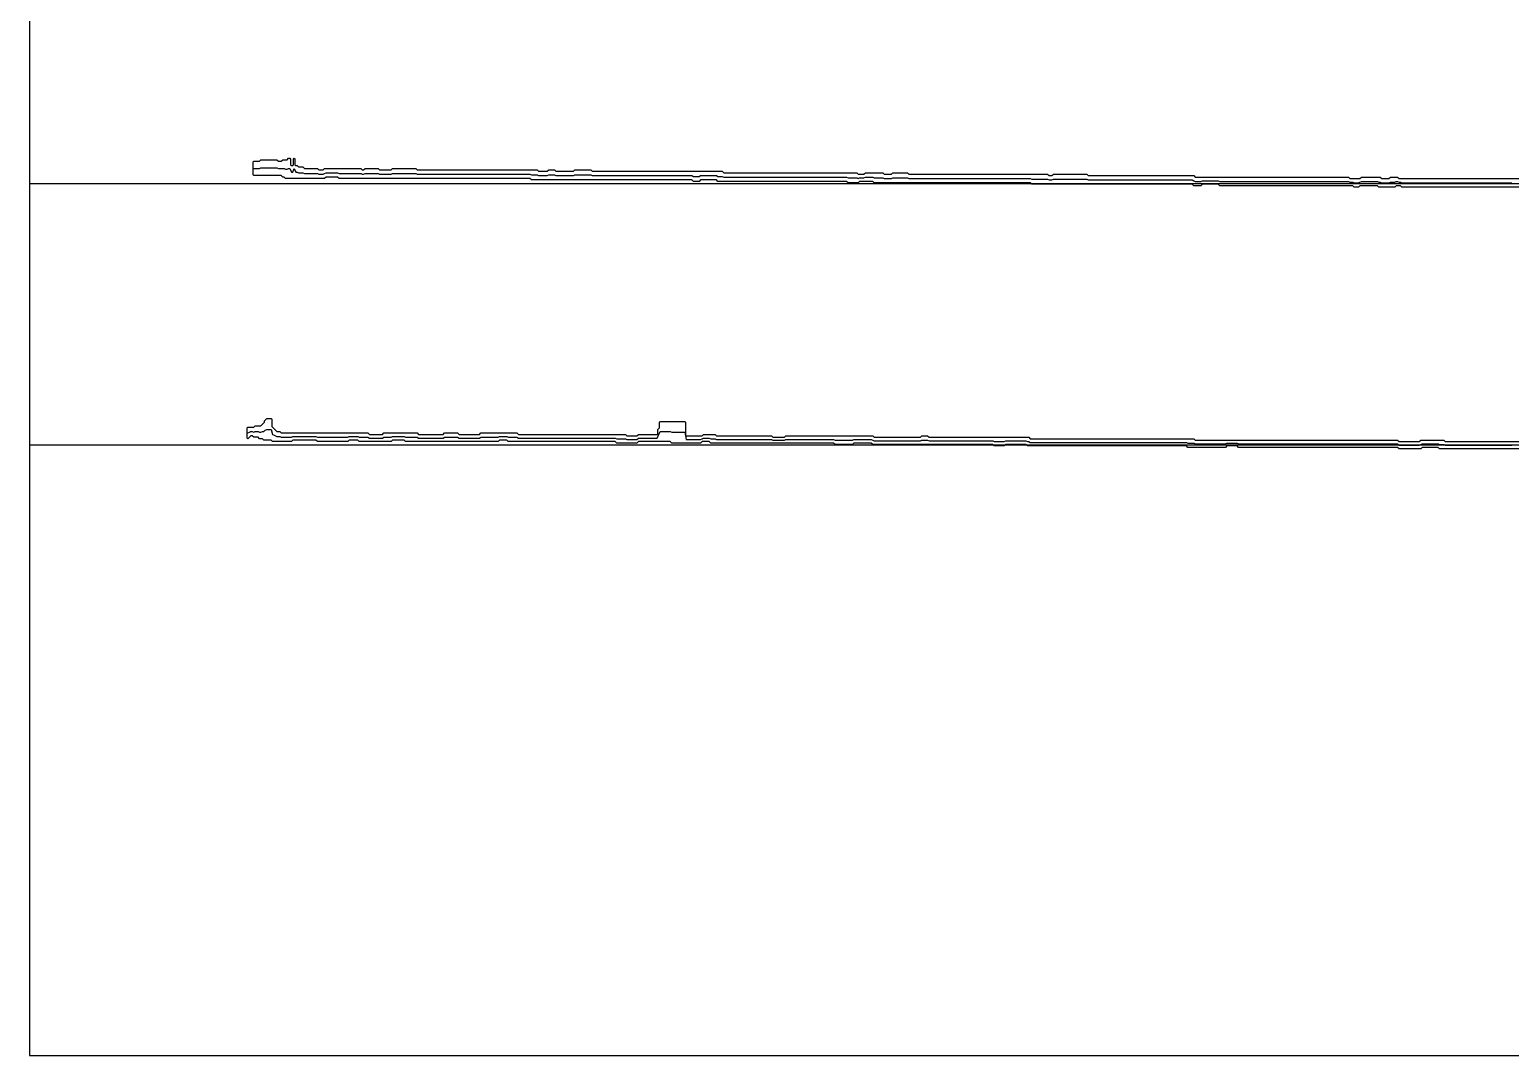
# Model space of a CAD drawing. Extents: x 0 to 57.2, y 0 to 39.6.
# Drawn here: x 0 to 28.58, y 0 to 19.8 of the extents above; entities that cross this region are included whole.
import ezdxf

# ---------------------------------------------------------------- set-up
doc = ezdxf.new("R2010")
doc.units = 13
for name, color, linetype in [('DESIGN_SCAN_PATH', 5, 'Continuous'), ('SEM_FRAME', 8, 'Continuous'), ('SEM_OBSERVED_CENTERLINES', 3, 'Continuous'), ('SEM_OBSERVED_CONTOURS', 2, 'Continuous')]:
    doc.layers.add(name, color=color, linetype=linetype)

msp = doc.modelspace()

# ---------------------------------------------------------------- linework, layer by layer
at = {"layer": 'DESIGN_SCAN_PATH'}
for points in [[(0, 16.82973), (50, 16.82973)], [(50, 11.77802), (0, 11.77802)]]:
    msp.add_lwpolyline(points, dxfattribs=at)
at = {"layer": 'SEM_FRAME'}
msp.add_lwpolyline([(0, 0), (57.15968, 0), (57.15968, 39.60429), (0, 39.60429)], close=True, dxfattribs=at)
at = {"layer": 'SEM_OBSERVED_CENTERLINES'}
for points in [[(4.32605, 17.122785), (4.35396, 17.122785), (4.38187, 17.122785), (4.40978, 17.122785), (4.43769, 17.122785), (4.4656, 17.13674), (4.49351, 17.13674), (4.52142, 17.13674), (4.54933, 17.13674), (4.57724, 17.13674), (4.60515, 17.13674), (4.63306, 17.13674), (4.66097, 17.13674), (4.68888, 17.13674), (4.71679, 17.13674), (4.7447, 17.13674), (4.77261, 17.13674), (4.80052, 17.122785), (4.82843, 17.122785), (4.85634, 17.122785), (4.88425, 17.122785), (4.91216, 17.122785), (4.94007, 17.10883), (4.96798, 17.10883), (4.99589, 17.122785), (5.0238, 17.122785), (5.05171, 17.05301), (5.07962, 17.05301), (5.10753, 17.122785), (5.13544, 17.05301), (5.16335, 17.05301), (5.19126, 17.039055), (5.21917, 17.039055), (5.24708, 17.039055), (5.27499, 17.039055), (5.3029, 17.0251), (5.33081, 17.0251), (5.35872, 17.0251), (5.38663, 17.0251), (5.41454, 17.0251), (5.44245, 17.0251), (5.47036, 17.0251), (5.49827, 17.0251), (5.52618, 17.0251), (5.55409, 17.0251), (5.582, 17.011145), (5.60991, 17.011145), (5.63782, 17.011145), (5.66573, 17.011145), (5.69364, 17.0251), (5.72155, 17.039055), (5.74946, 17.039055), (5.77737, 17.039055), (5.80528, 17.039055), (5.83319, 17.039055), (5.8611, 17.039055), (5.88901, 17.039055), (5.91692, 17.039055), (5.94483, 17.039055), (5.97274, 17.0251), (6.00065, 17.0251), (6.02856, 17.0251), (6.05647, 17.0251), (6.08438, 17.0251), (6.11229, 17.0251), (6.1402, 17.0251), (6.16811, 17.0251), (6.19602, 17.0251), (6.22393, 17.0251), (6.25184, 17.0251), (6.27975, 17.0251), (6.30766, 17.0251), (6.33557, 17.0251), (6.36348, 17.0251), (6.39139, 17.0251), (6.4193, 17.011145), (6.44721, 17.011145), (6.47512, 17.0251), (6.50303, 17.0251), (6.53094, 17.0251), (6.55885, 17.0251), (6.58676, 17.0251), (6.61467, 17.0251), (6.64258, 17.0251), (6.67049, 17.0251), (6.6984, 17.0251), (6.72631, 17.0251), (6.75422, 17.011145), (6.78213, 17.011145), (6.81004, 17.011145), (6.83795, 17.011145), (6.86586, 17.011145), (6.89377, 17.011145), (6.92168, 17.011145), (6.94959, 17.011145), (6.9775, 17.011145), (7.00541, 17.0251), (7.03332, 17.0251), (7.06123, 17.0251), (7.08914, 17.0251), (7.11705, 17.0251), (7.14496, 17.0251), (7.17287, 17.0251), (7.20078, 17.0251), (7.22869, 17.0251), (7.2566, 17.0251), (7.28451, 17.0251), (7.31242, 17.0251), (7.34033, 17.0251), (7.36824, 17.0251), (7.39615, 17.0251), (7.42406, 17.0251), (7.45197, 17.0251), (7.47988, 17.011145), (7.50779, 17.011145), (7.5357, 17.011145), (7.56361, 17.011145), (7.59152, 17.011145), (7.61943, 17.011145), (7.64734, 17.011145), (7.67525, 17.011145), (7.70316, 17.011145), (7.73107, 17.011145), (7.75898, 17.011145), (7.78689, 17.011145), (7.8148, 17.011145), (7.84271, 17.011145), (7.87062, 17.011145), (7.89853, 17.011145), (7.92644, 17.011145), (7.95435, 17.011145), (7.98226, 17.011145), (8.01017, 17.011145), (8.03808, 17.011145), (8.06599, 17.011145), (8.0939, 17.011145), (8.12181, 17.011145), (8.14972, 17.011145), (8.17763, 17.011145), (8.20554, 17.011145), (8.23345, 17.011145), (8.26136, 17.011145), (8.28927, 17.011145), (8.31718, 17.011145), (8.34509, 17.011145), (8.373, 17.011145), (8.40091, 17.011145), (8.42882, 17.011145), (8.45673, 17.011145), (8.48464, 17.011145), (8.51255, 17.011145), (8.54046, 17.011145), (8.56837, 17.011145), (8.59628, 17.011145), (8.62419, 17.011145), (8.6521, 17.011145), (8.68001, 17.011145), (8.70792, 17.011145), (8.73583, 17.011145), (8.76374, 17.011145), (8.79165, 17.011145), (8.81956, 17.011145), (8.84747, 17.011145), (8.87538, 17.011145), (8.90329, 17.011145), (8.9312, 17.011145), (8.95911, 17.011145), (8.98702, 17.011145), (9.01493, 17.011145), (9.04284, 17.011145), (9.07075, 17.011145), (9.09866, 17.011145), (9.12657, 17.011145), (9.15448, 17.011145), (9.18239, 17.011145), (9.2103, 17.011145), (9.23821, 17.011145), (9.26612, 17.011145), (9.29403, 17.011145), (9.32194, 17.011145), (9.34985, 17.011145), (9.37776, 17.011145), (9.40567, 17.011145), (9.43358, 17.011145), (9.46149, 17.011145), (9.4894, 17.011145), (9.51731, 17.011145), (9.54522, 17.011145), (9.57313, 17.011145), (9.60104, 17.011145), (9.62895, 17.011145), (9.65686, 17.011145), (9.68477, 16.99719), (9.71268, 16.99719), (9.74059, 16.99719), (9.7685, 16.99719), (9.79641, 16.99719), (9.82432, 16.983235), (9.85223, 16.983235), (9.88014, 16.983235), (9.90805, 16.983235), (9.93596, 16.983235), (9.96387, 16.983235), (9.99178, 16.983235), (10.01969, 16.99719), (10.0476, 16.99719), (10.07551, 16.99719), (10.10342, 16.99719), (10.13133, 16.99719), (10.15924, 16.983235), (10.18715, 16.983235), (10.21506, 16.983235), (10.24297, 16.983235), (10.27088, 16.983235), (10.29879, 16.983235), (10.3267, 16.983235), (10.35461, 16.983235), (10.38252, 16.983235), (10.41043, 16.983235), (10.43834, 16.983235), (10.46625, 16.983235), (10.49416, 16.983235), (10.52207, 16.99719), (10.54998, 16.99719), (10.57789, 16.99719), (10.6058, 16.99719), (10.63371, 16.99719), (10.66162, 16.99719), (10.68953, 16.99719), (10.71744, 16.99719), (10.74535, 16.99719), (10.77326, 16.99719), (10.80117, 16.99719), (10.82908, 16.99719), (10.85699, 16.983235), (10.8849, 16.983235), (10.91281, 16.983235), (10.94072, 16.983235), (10.96863, 16.983235), (10.99654, 16.983235), (11.02445, 16.983235), (11.05236, 16.983235), (11.08027, 16.983235), (11.10818, 16.983235), (11.13609, 16.983235), (11.164, 16.983235), (11.19191, 16.983235), (11.21982, 16.983235), (11.24773, 16.983235), (11.27564, 16.983235), (11.30355, 16.983235), (11.33146, 16.983235), (11.35937, 16.983235), (11.38728, 16.983235), (11.41519, 16.983235), (11.4431, 16.983235), (11.47101, 16.983235), (11.49892, 16.983235), (11.52683, 16.983235), (11.55474, 16.983235), (11.58265, 16.983235), (11.61056, 16.983235), (11.63847, 16.983235), (11.66638, 16.983235), (11.69429, 16.983235), (11.7222, 16.983235), (11.75011, 16.983235), (11.77802, 16.983235), (11.80593, 16.983235), (11.83384, 16.983235), (11.86175, 16.983235), (11.88966, 16.983235), (11.91757, 16.983235), (11.94548, 16.983235), (11.97339, 16.983235), (12.0013, 16.983235), (12.02921, 16.983235), (12.05712, 16.983235), (12.08503, 16.983235), (12.11294, 16.983235), (12.14085, 16.983235), (12.16876, 16.983235), (12.19667, 16.983235), (12.22458, 16.983235), (12.25249, 16.983235), (12.2804, 16.983235), (12.30831, 16.983235), (12.33622, 16.983235), (12.36413, 16.983235), (12.39204, 16.983235), (12.41995, 16.983235), (12.44786, 16.983235), (12.47577, 16.983235), (12.50368, 16.983235), (12.53159, 16.983235), (12.5595, 16.983235), (12.58741, 16.983235), (12.61532, 16.983235), (12.64323, 16.983235), (12.67114, 16.983235), (12.69905, 16.983235), (12.72696, 16.983235), (12.75487, 16.983235), (12.78278, 16.983235), (12.81069, 16.96928), (12.8386, 16.96928), (12.86651, 16.96928), (12.89442, 16.96928), (12.92233, 16.96928), (12.95024, 16.983235), (12.97815, 16.983235), (13.00606, 16.983235), (13.03397, 16.983235), (13.06188, 16.983235), (13.08979, 16.983235), (13.1177, 16.983235), (13.14561, 16.983235), (13.17352, 16.983235), (13.20143, 16.983235), (13.22934, 16.983235), (13.25725, 16.983235), (13.28516, 16.96928), (13.31307, 16.96928), (13.34098, 16.96928), (13.36889, 16.96928), (13.3968, 16.955325), (13.42471, 16.955325), (13.45262, 16.955325), (13.48053, 16.955325), (13.50844, 16.955325), (13.53635, 16.955325), (13.56426, 16.955325), (13.59217, 16.955325), (13.62008, 16.955325), (13.64799, 16.955325), (13.6759, 16.955325), (13.70381, 16.955325), (13.73172, 16.955325), (13.75963, 16.955325), (13.78754, 16.955325), (13.81545, 16.955325), (13.84336, 16.955325), (13.87127, 16.955325), (13.89918, 16.955325), (13.92709, 16.955325), (13.955, 16.955325), (13.98291, 16.955325), (14.01082, 16.955325), (14.03873, 16.955325), (14.06664, 16.955325), (14.09455, 16.955325), (14.12246, 16.955325), (14.15037, 16.955325), (14.17828, 16.955325), (14.20619, 16.955325), (14.2341, 16.955325), (14.26201, 16.955325), (14.28992, 16.955325), (14.31783, 16.955325), (14.34574, 16.955325), (14.37365, 16.955325), (14.40156, 16.955325), (14.42947, 16.955325), (14.45738, 16.955325), (14.48529, 16.955325), (14.5132, 16.955325), (14.54111, 16.955325), (14.56902, 16.955325), (14.59693, 16.955325), (14.62484, 16.955325), (14.65275, 16.955325), (14.68066, 16.955325), (14.70857, 16.955325), (14.73648, 16.955325), (14.76439, 16.955325), (14.7923, 16.955325), (14.82021, 16.955325), (14.84812, 16.955325), (14.87603, 16.955325), (14.90394, 16.955325), (14.93185, 16.955325), (14.95976, 16.955325), (14.98767, 16.955325), (15.01558, 16.955325), (15.04349, 16.955325), (15.0714, 16.955325), (15.09931, 16.955325), (15.12722, 16.955325), (15.15513, 16.955325), (15.18304, 16.955325), (15.21095, 16.955325), (15.23886, 16.955325), (15.26677, 16.955325), (15.29468, 16.955325), (15.32259, 16.955325), (15.3505, 16.955325), (15.37841, 16.955325), (15.40632, 16.955325), (15.43423, 16.955325), (15.46214, 16.955325), (15.49005, 16.955325), (15.51796, 16.955325), (15.54587, 16.955325), (15.57378, 16.955325), (15.60169, 16.955325), (15.6296, 16.955325), (15.65751, 16.955325), (15.68542, 16.955325), (15.71333, 16.955325), (15.74124, 16.955325), (15.76915, 16.955325), (15.79706, 16.94137), (15.82497, 16.94137), (15.85288, 16.94137), (15.88079, 16.94137), (15.9087, 16.94137), (15.93661, 16.94137), (15.96452, 16.94137), (15.99243, 16.927415), (16.02034, 16.94137), (16.04825, 16.94137), (16.07616, 16.94137), (16.10407, 16.94137), (16.13198, 16.955325), (16.15989, 16.955325), (16.1878, 16.955325), (16.21571, 16.955325), (16.24362, 16.955325), (16.27153, 16.955325), (16.29944, 16.94137), (16.32735, 16.94137), (16.35526, 16.94137), (16.38317, 16.94137), (16.41108, 16.94137), (16.43899, 16.94137), (16.4669, 16.94137), (16.49481, 16.927415), (16.52272, 16.927415), (16.55063, 16.927415), (16.57854, 16.927415), (16.60645, 16.927415), (16.63436, 16.927415), (16.66227, 16.94137), (16.69018, 16.94137), (16.71809, 16.94137), (16.746, 16.94137), (16.77391, 16.94137), (16.80182, 16.94137), (16.82973, 16.94137), (16.85764, 16.94137), (16.88555, 16.94137), (16.91346, 16.94137), (16.94137, 16.94137), (16.96928, 16.927415), (16.99719, 16.927415), (17.0251, 16.927415), (17.05301, 16.927415), (17.08092, 16.927415), (17.10883, 16.927415), (17.13674, 16.927415), (17.16465, 16.927415), (17.19256, 16.927415), (17.22047, 16.927415), (17.24838, 16.927415), (17.27629, 16.927415), (17.3042, 16.927415), (17.33211, 16.927415), (17.36002, 16.927415), (17.38793, 16.927415), (17.41584, 16.927415), (17.44375, 16.927415), (17.47166, 16.927415), (17.49957, 16.927415), (17.52748, 16.927415), (17.55539, 16.927415), (17.5833, 16.927415), (17.61121, 16.927415), (17.63912, 16.927415), (17.66703, 16.927415), (17.69494, 16.927415), (17.72285, 16.927415), (17.75076, 16.927415), (17.77867, 16.927415), (17.80658, 16.927415), (17.83449, 16.927415), (17.8624, 16.927415), (17.89031, 16.927415), (17.91822, 16.927415), (17.94613, 16.927415), (17.97404, 16.927415), (18.00195, 16.927415), (18.02986, 16.927415), (18.05777, 16.927415), (18.08568, 16.927415), (18.11359, 16.927415), (18.1415, 16.927415), (18.16941, 16.927415), (18.19732, 16.927415), (18.22523, 16.927415), (18.25314, 16.927415), (18.28105, 16.927415), (18.30896, 16.927415), (18.33687, 16.927415), (18.36478, 16.927415), (18.39269, 16.927415), (18.4206, 16.927415), (18.44851, 16.927415), (18.47642, 16.927415), (18.50433, 16.927415), (18.53224, 16.927415), (18.56015, 16.927415), (18.58806, 16.927415), (18.61597, 16.927415), (18.64388, 16.927415), (18.67179, 16.927415), (18.6997, 16.927415), (18.72761, 16.927415), (18.75552, 16.927415), (18.78343, 16.927415), (18.81134, 16.927415), (18.83925, 16.927415), (18.86716, 16.927415), (18.89507, 16.927415), (18.92298, 16.927415), (18.95089, 16.927415), (18.9788, 16.927415), (19.00671, 16.927415), (19.03462, 16.927415), (19.06253, 16.927415), (19.09044, 16.927415), (19.11835, 16.927415), (19.14626, 16.927415), (19.17417, 16.927415), (19.20208, 16.927415), (19.22999, 16.927415), (19.2579, 16.927415), (19.28581, 16.927415), (19.31372, 16.927415), (19.34163, 16.91346), (19.36954, 16.91346), (19.39745, 16.91346), (19.42536, 16.91346), (19.45327, 16.91346), (19.48118, 16.91346), (19.50909, 16.91346), (19.537, 16.91346), (19.56491, 16.91346), (19.59282, 16.91346), (19.62073, 16.91346), (19.64864, 16.91346), (19.67655, 16.899505), (19.70446, 16.899505), (19.73237, 16.899505), (19.76028, 16.91346), (19.78819, 16.91346), (19.8161, 16.91346), (19.84401, 16.91346), (19.87192, 16.91346), (19.89983, 16.91346), (19.92774, 16.91346), (19.95565, 16.91346), (19.98356, 16.91346), (20.01147, 16.91346), (20.03938, 16.91346), (20.06729, 16.91346), (20.0952, 16.91346), (20.12311, 16.91346), (20.15102, 16.91346), (20.17893, 16.91346), (20.20684, 16.91346), (20.23475, 16.91346), (20.26266, 16.91346), (20.29057, 16.91346), (20.31848, 16.91346), (20.34639, 16.91346), (20.3743, 16.91346), (20.40221, 16.91346), (20.43012, 16.899505), (20.45803, 16.899505), (20.48594, 16.899505), (20.51385, 16.899505), (20.54176, 16.899505), (20.56967, 16.899505), (20.59758, 16.899505), (20.62549, 16.899505), (20.6534, 16.899505), (20.68131, 16.899505), (20.70922, 16.899505), (20.73713, 16.899505), (20.76504, 16.899505), (20.79295, 16.899505), (20.82086, 16.899505), (20.84877, 16.899505), (20.87668, 16.899505), (20.90459, 16.899505), (20.9325, 16.899505), (20.96041, 16.899505), (20.98832, 16.899505), (21.01623, 16.899505), (21.04414, 16.899505), (21.07205, 16.899505), (21.09996, 16.899505), (21.12787, 16.899505), (21.15578, 16.899505), (21.18369, 16.899505), (21.2116, 16.899505), (21.23951, 16.899505), (21.26742, 16.899505), (21.29533, 16.899505), (21.32324, 16.899505), (21.35115, 16.899505), (21.37906, 16.899505), (21.40697, 16.899505), (21.43488, 16.899505), (21.46279, 16.899505), (21.4907, 16.899505), (21.51861, 16.899505), (21.54652, 16.899505), (21.57443, 16.899505), (21.60234, 16.899505), (21.63025, 16.899505), (21.65816, 16.899505), (21.68607, 16.899505), (21.71398, 16.899505), (21.74189, 16.899505), (21.7698, 16.899505), (21.79771, 16.899505), (21.82562, 16.899505), (21.85353, 16.899505), (21.88144, 16.899505), (21.90935, 16.899505), (21.93726, 16.899505), (21.96517, 16.899505), (21.99308, 16.899505), (22.02099, 16.899505), (22.0489, 16.899505), (22.07681, 16.899505), (22.10472, 16.899505), (22.13263, 16.899505), (22.16054, 16.899505), (22.18845, 16.899505), (22.21636, 16.899505), (22.24427, 16.899505), (22.27218, 16.899505), (22.30009, 16.899505), (22.328, 16.899505), (22.35591, 16.899505), (22.38382, 16.899505), (22.41173, 16.899505), (22.43964, 16.899505), (22.46755, 16.88555), (22.49546, 16.871595), (22.52337, 16.871595), (22.55128, 16.871595), (22.57919, 16.871595), (22.6071, 16.871595), (22.63501, 16.88555), (22.66292, 16.88555), (22.69083, 16.88555), (22.71874, 16.88555), (22.74665, 16.88555), (22.77456, 16.88555), (22.80247, 16.88555), (22.83038, 16.88555), (22.85829, 16.88555), (22.8862, 16.88555), (22.91411, 16.88555), (22.94202, 16.88555), (22.96993, 16.871595), (22.99784, 16.871595), (23.02575, 16.871595), (23.05366, 16.871595), (23.08157, 16.871595), (23.10948, 16.871595), (23.13739, 16.871595), (23.1653, 16.871595), (23.19321, 16.871595), (23.22112, 16.871595), (23.24903, 16.871595), (23.27694, 16.871595), (23.30485, 16.871595), (23.33276, 16.871595), (23.36067, 16.871595), (23.38858, 16.871595), (23.41649, 16.871595), (23.4444, 16.871595), (23.47231, 16.871595), (23.50022, 16.871595), (23.52813, 16.871595), (23.55604, 16.871595), (23.58395, 16.871595), (23.61186, 16.871595), (23.63977, 16.871595), (23.66768, 16.871595), (23.69559, 16.871595), (23.7235, 16.871595), (23.75141, 16.871595), (23.77932, 16.871595), (23.80723, 16.871595), (23.83514, 16.871595), (23.86305, 16.871595), (23.89096, 16.871595), (23.91887, 16.871595), (23.94678, 16.871595), (23.97469, 16.871595), (24.0026, 16.871595), (24.03051, 16.871595), (24.05842, 16.871595), (24.08633, 16.871595), (24.11424, 16.871595), (24.14215, 16.871595), (24.17006, 16.871595), (24.19797, 16.871595), (24.22588, 16.871595), (24.25379, 16.871595), (24.2817, 16.871595), (24.30961, 16.871595), (24.33752, 16.871595), (24.36543, 16.871595), (24.39334, 16.871595), (24.42125, 16.871595), (24.44916, 16.871595), (24.47707, 16.871595), (24.50498, 16.871595), (24.53289, 16.871595), (24.5608, 16.871595), (24.58871, 16.871595), (24.61662, 16.871595), (24.64453, 16.871595), (24.67244, 16.871595), (24.70035, 16.871595), (24.72826, 16.871595), (24.75617, 16.871595), (24.78408, 16.871595), (24.81199, 16.871595), (24.8399, 16.871595), (24.86781, 16.871595), (24.89572, 16.871595), (24.92363, 16.871595), (24.95154, 16.871595), (24.97945, 16.871595), (25.00736, 16.871595), (25.03527, 16.871595), (25.06318, 16.871595), (25.09109, 16.871595), (25.119, 16.871595), (25.14691, 16.871595), (25.17482, 16.871595), (25.20273, 16.871595), (25.23064, 16.871595), (25.25855, 16.871595), (25.28646, 16.871595), (25.31437, 16.871595), (25.34228, 16.871595), (25.37019, 16.871595), (25.3981, 16.871595), (25.42601, 16.871595), (25.45392, 16.871595), (25.48183, 16.85764), (25.50974, 16.85764), (25.53765, 16.85764), (25.56556, 16.843685), (25.59347, 16.843685), (25.62138, 16.843685), (25.64929, 16.843685), (25.6772, 16.85764), (25.70511, 16.871595), (25.73302, 16.871595), (25.76093, 16.871595), (25.78884, 16.871595), (25.81675, 16.871595), (25.84466, 16.871595), (25.87257, 16.871595), (25.90048, 16.871595), (25.92839, 16.871595), (25.9563, 16.871595), (25.98421, 16.871595), (26.01212, 16.871595), (26.04003, 16.85764), (26.06794, 16.85764), (26.09585, 16.843685), (26.12376, 16.843685), (26.15167, 16.843685), (26.17958, 16.843685), (26.20749, 16.843685), (26.2354, 16.843685), (26.26331, 16.85764), (26.29122, 16.85764), (26.31913, 16.85764), (26.34704, 16.85764), (26.37495, 16.871595), (26.40286, 16.871595), (26.43077, 16.85764), (26.45868, 16.85764), (26.48659, 16.843685), (26.5145, 16.843685), (26.54241, 16.843685), (26.57032, 16.843685), (26.59823, 16.843685), (26.62614, 16.843685), (26.65405, 16.843685), (26.68196, 16.843685), (26.70987, 16.843685), (26.73778, 16.843685), (26.76569, 16.843685), (26.7936, 16.843685), (26.82151, 16.843685), (26.84942, 16.843685), (26.87733, 16.843685), (26.90524, 16.843685), (26.93315, 16.843685), (26.96106, 16.843685), (26.98897, 16.843685), (27.01688, 16.843685), (27.04479, 16.843685), (27.0727, 16.843685), (27.10061, 16.843685), (27.12852, 16.843685), (27.15643, 16.843685), (27.18434, 16.843685), (27.21225, 16.843685), (27.24016, 16.843685), (27.26807, 16.843685), (27.29598, 16.843685), (27.32389, 16.843685), (27.3518, 16.843685), (27.37971, 16.843685), (27.40762, 16.843685), (27.43553, 16.843685), (27.46344, 16.843685), (27.49135, 16.843685), (27.51926, 16.843685), (27.54717, 16.843685), (27.57508, 16.843685), (27.60299, 16.843685), (27.6309, 16.843685), (27.65881, 16.843685), (27.68672, 16.843685), (27.71463, 16.843685), (27.74254, 16.843685), (27.77045, 16.843685), (27.79836, 16.843685), (27.82627, 16.843685), (27.85418, 16.843685), (27.88209, 16.843685), (27.91, 16.843685), (27.93791, 16.843685), (27.96582, 16.843685), (27.99373, 16.843685), (28.02164, 16.843685), (28.04955, 16.843685), (28.07746, 16.843685), (28.10537, 16.843685), (28.13328, 16.843685), (28.16119, 16.843685), (28.1891, 16.843685), (28.21701, 16.843685), (28.24492, 16.843685), (28.27283, 16.843685), (28.30074, 16.843685), (28.32865, 16.843685), (28.35656, 16.843685), (28.38447, 16.843685), (28.41238, 16.843685), (28.44029, 16.843685), (28.4682, 16.843685), (28.49611, 16.843685), (28.52402, 16.843685), (28.55193, 16.843685), (28.57984, 16.843685), (28.60775, 16.843685)], [(4.21441, 12.015255), (4.24232, 12.02921), (4.27023, 12.043165), (4.29814, 12.043165), (4.32605, 12.02921), (4.35396, 12.043165), (4.38187, 12.043165), (4.40978, 12.043165), (4.43769, 12.02921), (4.4656, 12.02921), (4.49351, 12.043165), (4.52142, 12.043165), (4.54933, 12.071075), (4.57724, 12.08503), (4.60515, 12.08503), (4.63306, 12.08503), (4.66097, 12.08503), (4.68888, 11.987345), (4.71679, 11.97339), (4.7447, 11.959435), (4.77261, 11.94548), (4.80052, 11.94548), (4.82843, 11.94548), (4.85634, 11.931525), (4.88425, 11.931525), (4.91216, 11.931525), (4.94007, 11.931525), (4.96798, 11.931525), (4.99589, 11.931525), (5.0238, 11.931525), (5.05171, 11.931525), (5.07962, 11.94548), (5.10753, 11.94548), (5.13544, 11.94548), (5.16335, 11.94548), (5.19126, 11.94548), (5.21917, 11.94548), (5.24708, 11.94548), (5.27499, 11.94548), (5.3029, 11.94548), (5.33081, 11.94548), (5.35872, 11.94548), (5.38663, 11.94548), (5.41454, 11.94548), (5.44245, 11.94548), (5.47036, 11.94548), (5.49827, 11.94548), (5.52618, 11.94548), (5.55409, 11.931525), (5.582, 11.931525), (5.60991, 11.931525), (5.63782, 11.931525), (5.66573, 11.931525), (5.69364, 11.931525), (5.72155, 11.931525), (5.74946, 11.931525), (5.77737, 11.931525), (5.80528, 11.931525), (5.83319, 11.931525), (5.8611, 11.931525), (5.88901, 11.931525), (5.91692, 11.931525), (5.94483, 11.931525), (5.97274, 11.931525), (6.00065, 11.931525), (6.02856, 11.931525), (6.05647, 11.931525), (6.08438, 11.931525), (6.11229, 11.931525), (6.1402, 11.931525), (6.16811, 11.94548), (6.19602, 11.94548), (6.22393, 11.94548), (6.25184, 11.94548), (6.27975, 11.94548), (6.30766, 11.94548), (6.33557, 11.94548), (6.36348, 11.931525), (6.39139, 11.931525), (6.4193, 11.931525), (6.44721, 11.931525), (6.47512, 11.931525), (6.50303, 11.931525), (6.53094, 11.931525), (6.55885, 11.91757), (6.58676, 11.91757), (6.61467, 11.91757), (6.64258, 11.91757), (6.67049, 11.91757), (6.6984, 11.91757), (6.72631, 11.91757), (6.75422, 11.91757), (6.78213, 11.91757), (6.81004, 11.91757), (6.83795, 11.931525), (6.86586, 11.931525), (6.89377, 11.931525), (6.92168, 11.931525), (6.94959, 11.931525), (6.9775, 11.931525), (7.00541, 11.94548), (7.03332, 11.94548), (7.06123, 11.94548), (7.08914, 11.94548), (7.11705, 11.94548), (7.14496, 11.94548), (7.17287, 11.94548), (7.20078, 11.94548), (7.22869, 11.94548), (7.2566, 11.931525), (7.28451, 11.931525), (7.31242, 11.931525), (7.34033, 11.931525), (7.36824, 11.931525), (7.39615, 11.931525), (7.42406, 11.931525), (7.45197, 11.931525), (7.47988, 11.931525), (7.50779, 11.91757), (7.5357, 11.91757), (7.56361, 11.91757), (7.59152, 11.91757), (7.61943, 11.91757), (7.64734, 11.91757), (7.67525, 11.91757), (7.70316, 11.91757), (7.73107, 11.91757), (7.75898, 11.91757), (7.78689, 11.91757), (7.8148, 11.91757), (7.84271, 11.91757), (7.87062, 11.91757), (7.89853, 11.91757), (7.92644, 11.91757), (7.95435, 11.91757), (7.98226, 11.91757), (8.01017, 11.931525), (8.03808, 11.931525), (8.06599, 11.931525), (8.0939, 11.931525), (8.12181, 11.931525), (8.14972, 11.931525), (8.17763, 11.931525), (8.20554, 11.931525), (8.23345, 11.931525), (8.26136, 11.931525), (8.28927, 11.91757), (8.31718, 11.91757), (8.34509, 11.91757), (8.373, 11.91757), (8.40091, 11.91757), (8.42882, 11.91757), (8.45673, 11.91757), (8.48464, 11.91757), (8.51255, 11.91757), (8.54046, 11.91757), (8.56837, 11.91757), (8.59628, 11.91757), (8.62419, 11.91757), (8.6521, 11.91757), (8.68001, 11.91757), (8.70792, 11.931525), (8.73583, 11.931525), (8.76374, 11.931525), (8.79165, 11.931525), (8.81956, 11.931525), (8.84747, 11.931525), (8.87538, 11.931525), (8.90329, 11.931525), (8.9312, 11.931525), (8.95911, 11.931525), (8.98702, 11.931525), (9.01493, 11.931525), (9.04284, 11.931525), (9.07075, 11.94548), (9.09866, 11.94548), (9.12657, 11.94548), (9.15448, 11.94548), (9.18239, 11.94548), (9.2103, 11.94548), (9.23821, 11.931525), (9.26612, 11.931525), (9.29403, 11.931525), (9.32194, 11.931525), (9.34985, 11.931525), (9.37776, 11.931525), (9.40567, 11.931525), (9.43358, 11.91757), (9.46149, 11.91757), (9.4894, 11.91757), (9.51731, 11.91757), (9.54522, 11.91757), (9.57313, 11.91757), (9.60104, 11.91757), (9.62895, 11.91757), (9.65686, 11.91757), (9.68477, 11.91757), (9.71268, 11.91757), (9.74059, 11.91757), (9.7685, 11.91757), (9.79641, 11.91757), (9.82432, 11.91757), (9.85223, 11.91757), (9.88014, 11.91757), (9.90805, 11.91757), (9.93596, 11.91757), (9.96387, 11.91757), (9.99178, 11.91757), (10.01969, 11.91757), (10.0476, 11.91757), (10.07551, 11.91757), (10.10342, 11.91757), (10.13133, 11.91757), (10.15924, 11.91757), (10.18715, 11.91757), (10.21506, 11.91757), (10.24297, 11.91757), (10.27088, 11.91757), (10.29879, 11.91757), (10.3267, 11.91757), (10.35461, 11.91757), (10.38252, 11.91757), (10.41043, 11.91757), (10.43834, 11.91757), (10.46625, 11.91757), (10.49416, 11.91757), (10.52207, 11.91757), (10.54998, 11.91757), (10.57789, 11.91757), (10.6058, 11.91757), (10.63371, 11.91757), (10.66162, 11.91757), (10.68953, 11.91757), (10.71744, 11.91757), (10.74535, 11.91757), (10.77326, 11.91757), (10.80117, 11.91757), (10.82908, 11.91757), (10.85699, 11.91757), (10.8849, 11.91757), (10.91281, 11.91757), (10.94072, 11.91757), (10.96863, 11.91757), (10.99654, 11.91757), (11.02445, 11.91757), (11.05236, 11.91757), (11.08027, 11.91757), (11.10818, 11.91757), (11.13609, 11.91757), (11.164, 11.91757), (11.19191, 11.91757), (11.21982, 11.91757), (11.24773, 11.91757), (11.27564, 11.91757), (11.30355, 11.91757), (11.33146, 11.903615), (11.35937, 11.903615), (11.38728, 11.903615), (11.41519, 11.903615), (11.4431, 11.903615), (11.47101, 11.903615), (11.49892, 11.903615), (11.52683, 11.88966), (11.55474, 11.88966), (11.58265, 11.88966), (11.61056, 11.88966), (11.63847, 11.88966), (11.66638, 11.88966), (11.69429, 11.88966), (11.7222, 11.88966), (11.75011, 11.91757), (11.77802, 11.91757), (11.80593, 11.91757), (11.83384, 11.91757), (11.86175, 11.91757), (11.88966, 11.91757), (11.91757, 11.91757), (11.94548, 11.91757), (11.97339, 11.91757), (12.0013, 11.91757), (12.02921, 11.91757), (12.05712, 11.91757), (12.08503, 11.91757), (12.11294, 11.91757), (12.14085, 11.97339), (12.16876, 12.043165), (12.19667, 12.043165), (12.22458, 12.043165), (12.25249, 12.043165), (12.2804, 12.043165), (12.30831, 12.043165), (12.33622, 12.043165), (12.36413, 12.043165), (12.39204, 12.02921), (12.41995, 12.02921), (12.44786, 12.02921), (12.47577, 12.02921), (12.50368, 12.02921), (12.53159, 12.02921), (12.5595, 12.02921), (12.58741, 12.02921), (12.61532, 12.02921), (12.64323, 12.02921), (12.67114, 11.88966), (12.69905, 11.88966), (12.72696, 11.88966), (12.75487, 11.88966), (12.78278, 11.88966), (12.81069, 11.88966), (12.8386, 11.88966), (12.86651, 11.88966), (12.89442, 11.88966), (12.92233, 11.88966), (12.95024, 11.88966), (12.97815, 11.903615), (13.00606, 11.91757), (13.03397, 11.91757), (13.06188, 11.91757), (13.08979, 11.91757), (13.1177, 11.91757), (13.14561, 11.903615), (13.17352, 11.903615), (13.20143, 11.903615), (13.22934, 11.903615), (13.25725, 11.88966), (13.28516, 11.88966), (13.31307, 11.88966), (13.34098, 11.88966), (13.36889, 11.88966), (13.3968, 11.88966), (13.42471, 11.88966), (13.45262, 11.88966), (13.48053, 11.88966), (13.50844, 11.88966), (13.53635, 11.88966), (13.56426, 11.88966), (13.59217, 11.88966), (13.62008, 11.88966), (13.64799, 11.88966), (13.6759, 11.88966), (13.70381, 11.88966), (13.73172, 11.88966), (13.75963, 11.88966), (13.78754, 11.88966), (13.81545, 11.88966), (13.84336, 11.88966), (13.87127, 11.88966), (13.89918, 11.88966), (13.92709, 11.88966), (13.955, 11.88966), (13.98291, 11.88966), (14.01082, 11.88966), (14.03873, 11.88966), (14.06664, 11.88966), (14.09455, 11.88966), (14.12246, 11.88966), (14.15037, 11.88966), (14.17828, 11.88966), (14.20619, 11.88966), (14.2341, 11.88966), (14.26201, 11.88966), (14.28992, 11.88966), (14.31783, 11.88966), (14.34574, 11.875705), (14.37365, 11.875705), (14.40156, 11.875705), (14.42947, 11.875705), (14.45738, 11.875705), (14.48529, 11.875705), (14.5132, 11.875705), (14.54111, 11.875705), (14.56902, 11.875705), (14.59693, 11.88966), (14.62484, 11.88966), (14.65275, 11.88966), (14.68066, 11.88966), (14.70857, 11.88966), (14.73648, 11.88966), (14.76439, 11.88966), (14.7923, 11.88966), (14.82021, 11.88966), (14.84812, 11.88966), (14.87603, 11.88966), (14.90394, 11.88966), (14.93185, 11.88966), (14.95976, 11.88966), (14.98767, 11.88966), (15.01558, 11.88966), (15.04349, 11.88966), (15.0714, 11.88966), (15.09931, 11.88966), (15.12722, 11.88966), (15.15513, 11.88966), (15.18304, 11.88966), (15.21095, 11.88966), (15.23886, 11.88966), (15.26677, 11.88966), (15.29468, 11.88966), (15.32259, 11.88966), (15.3505, 11.88966), (15.37841, 11.88966), (15.40632, 11.88966), (15.43423, 11.88966), (15.46214, 11.88966), (15.49005, 11.88966), (15.51796, 11.88966), (15.54587, 11.875705), (15.57378, 11.875705), (15.60169, 11.875705), (15.6296, 11.875705), (15.65751, 11.875705), (15.68542, 11.875705), (15.71333, 11.875705), (15.74124, 11.875705), (15.76915, 11.875705), (15.79706, 11.875705), (15.82497, 11.875705), (15.85288, 11.875705), (15.88079, 11.875705), (15.9087, 11.88966), (15.93661, 11.88966), (15.96452, 11.88966), (15.99243, 11.88966), (16.02034, 11.88966), (16.04825, 11.88966), (16.07616, 11.88966), (16.10407, 11.88966), (16.13198, 11.88966), (16.15989, 11.88966), (16.1878, 11.88966), (16.21571, 11.88966), (16.24362, 11.88966), (16.27153, 11.875705), (16.29944, 11.86175), (16.32735, 11.86175), (16.35526, 11.86175), (16.38317, 11.86175), (16.41108, 11.86175), (16.43899, 11.86175), (16.4669, 11.86175), (16.49481, 11.86175), (16.52272, 11.86175), (16.55063, 11.86175), (16.57854, 11.86175), (16.60645, 11.86175), (16.63436, 11.86175), (16.66227, 11.86175), (16.69018, 11.86175), (16.71809, 11.86175), (16.746, 11.86175), (16.77391, 11.86175), (16.80182, 11.86175), (16.82973, 11.86175), (16.85764, 11.86175), (16.88555, 11.86175), (16.91346, 11.86175), (16.94137, 11.86175), (16.96928, 11.86175), (16.99719, 11.86175), (17.0251, 11.86175), (17.05301, 11.86175), (17.08092, 11.86175), (17.10883, 11.86175), (17.13674, 11.86175), (17.16465, 11.86175), (17.19256, 11.86175), (17.22047, 11.875705), (17.24838, 11.875705), (17.27629, 11.875705), (17.3042, 11.875705), (17.33211, 11.875705), (17.36002, 11.86175), (17.38793, 11.86175), (17.41584, 11.86175), (17.44375, 11.86175), (17.47166, 11.86175), (17.49957, 11.86175), (17.52748, 11.86175), (17.55539, 11.86175), (17.5833, 11.86175), (17.61121, 11.86175), (17.63912, 11.86175), (17.66703, 11.86175), (17.69494, 11.86175), (17.72285, 11.86175), (17.75076, 11.86175), (17.77867, 11.86175), (17.80658, 11.86175), (17.83449, 11.86175), (17.8624, 11.86175), (17.89031, 11.86175), (17.91822, 11.86175), (17.94613, 11.86175), (17.97404, 11.86175), (18.00195, 11.86175), (18.02986, 11.86175), (18.05777, 11.86175), (18.08568, 11.86175), (18.11359, 11.86175), (18.1415, 11.86175), (18.16941, 11.86175), (18.19732, 11.86175), (18.22523, 11.86175), (18.25314, 11.86175), (18.28105, 11.86175), (18.30896, 11.86175), (18.33687, 11.86175), (18.36478, 11.86175), (18.39269, 11.86175), (18.4206, 11.86175), (18.44851, 11.86175), (18.47642, 11.86175), (18.50433, 11.86175), (18.53224, 11.86175), (18.56015, 11.86175), (18.58806, 11.86175), (18.61597, 11.847795), (18.64388, 11.847795), (18.67179, 11.847795), (18.6997, 11.847795), (18.72761, 11.847795), (18.75552, 11.847795), (18.78343, 11.847795), (18.81134, 11.847795), (18.83925, 11.86175), (18.86716, 11.86175), (18.89507, 11.86175), (18.92298, 11.86175), (18.95089, 11.86175), (18.9788, 11.86175), (19.00671, 11.86175), (19.03462, 11.86175), (19.06253, 11.86175), (19.09044, 11.86175), (19.11835, 11.86175), (19.14626, 11.86175), (19.17417, 11.86175), (19.20208, 11.86175), (19.22999, 11.86175), (19.2579, 11.847795), (19.28581, 11.847795), (19.31372, 11.83384), (19.34163, 11.83384), (19.36954, 11.83384), (19.39745, 11.83384), (19.42536, 11.83384), (19.45327, 11.83384), (19.48118, 11.83384), (19.50909, 11.83384), (19.537, 11.83384), (19.56491, 11.83384), (19.59282, 11.83384), (19.62073, 11.83384), (19.64864, 11.83384), (19.67655, 11.83384), (19.70446, 11.83384), (19.73237, 11.83384), (19.76028, 11.83384), (19.78819, 11.83384), (19.8161, 11.83384), (19.84401, 11.83384), (19.87192, 11.83384), (19.89983, 11.83384), (19.92774, 11.83384), (19.95565, 11.83384), (19.98356, 11.83384), (20.01147, 11.83384), (20.03938, 11.83384), (20.06729, 11.83384), (20.0952, 11.83384), (20.12311, 11.83384), (20.15102, 11.83384), (20.17893, 11.83384), (20.20684, 11.83384), (20.23475, 11.83384), (20.26266, 11.83384), (20.29057, 11.83384), (20.31848, 11.83384), (20.34639, 11.83384), (20.3743, 11.83384), (20.40221, 11.83384), (20.43012, 11.83384), (20.45803, 11.83384), (20.48594, 11.83384), (20.51385, 11.83384), (20.54176, 11.83384), (20.56967, 11.83384), (20.59758, 11.83384), (20.62549, 11.83384), (20.6534, 11.83384), (20.68131, 11.83384), (20.70922, 11.83384), (20.73713, 11.83384), (20.76504, 11.83384), (20.79295, 11.83384), (20.82086, 11.83384), (20.84877, 11.83384), (20.87668, 11.83384), (20.90459, 11.83384), (20.9325, 11.83384), (20.96041, 11.83384), (20.98832, 11.83384), (21.01623, 11.83384), (21.04414, 11.83384), (21.07205, 11.83384), (21.09996, 11.83384), (21.12787, 11.83384), (21.15578, 11.83384), (21.18369, 11.83384), (21.2116, 11.83384), (21.23951, 11.83384), (21.26742, 11.83384), (21.29533, 11.83384), (21.32324, 11.83384), (21.35115, 11.83384), (21.37906, 11.83384), (21.40697, 11.83384), (21.43488, 11.83384), (21.46279, 11.83384), (21.4907, 11.83384), (21.51861, 11.83384), (21.54652, 11.83384), (21.57443, 11.83384), (21.60234, 11.83384), (21.63025, 11.83384), (21.65816, 11.83384), (21.68607, 11.83384), (21.71398, 11.83384), (21.74189, 11.83384), (21.7698, 11.83384), (21.79771, 11.83384), (21.82562, 11.83384), (21.85353, 11.83384), (21.88144, 11.83384), (21.90935, 11.83384), (21.93726, 11.83384), (21.96517, 11.83384), (21.99308, 11.83384), (22.02099, 11.83384), (22.0489, 11.83384), (22.07681, 11.83384), (22.10472, 11.83384), (22.13263, 11.83384), (22.16054, 11.83384), (22.18845, 11.83384), (22.21636, 11.83384), (22.24427, 11.83384), (22.27218, 11.83384), (22.30009, 11.83384), (22.328, 11.83384), (22.35591, 11.819885), (22.38382, 11.819885), (22.41173, 11.819885), (22.43964, 11.819885), (22.46755, 11.819885), (22.49546, 11.80593), (22.52337, 11.80593), (22.55128, 11.80593), (22.57919, 11.80593), (22.6071, 11.80593), (22.63501, 11.80593), (22.66292, 11.80593), (22.69083, 11.80593), (22.71874, 11.80593), (22.74665, 11.80593), (22.77456, 11.80593), (22.80247, 11.80593), (22.83038, 11.80593), (22.85829, 11.80593), (22.8862, 11.80593), (22.91411, 11.80593), (22.94202, 11.80593), (22.96993, 11.80593), (22.99784, 11.80593), (23.02575, 11.80593), (23.05366, 11.80593), (23.08157, 11.80593), (23.10948, 11.819885), (23.13739, 11.819885), (23.1653, 11.819885), (23.19321, 11.819885), (23.22112, 11.819885), (23.24903, 11.819885), (23.27694, 11.819885), (23.30485, 11.819885), (23.33276, 11.80593), (23.36067, 11.80593), (23.38858, 11.80593), (23.41649, 11.80593), (23.4444, 11.80593), (23.47231, 11.80593), (23.50022, 11.80593), (23.52813, 11.80593), (23.55604, 11.80593), (23.58395, 11.80593), (23.61186, 11.80593), (23.63977, 11.80593), (23.66768, 11.80593), (23.69559, 11.80593), (23.7235, 11.80593), (23.75141, 11.80593), (23.77932, 11.80593), (23.80723, 11.80593), (23.83514, 11.80593), (23.86305, 11.80593), (23.89096, 11.80593), (23.91887, 11.80593), (23.94678, 11.80593), (23.97469, 11.80593), (24.0026, 11.80593), (24.03051, 11.80593), (24.05842, 11.80593), (24.08633, 11.80593), (24.11424, 11.80593), (24.14215, 11.80593), (24.17006, 11.80593), (24.19797, 11.80593), (24.22588, 11.80593), (24.25379, 11.80593), (24.2817, 11.80593), (24.30961, 11.80593), (24.33752, 11.80593), (24.36543, 11.80593), (24.39334, 11.80593), (24.42125, 11.80593), (24.44916, 11.80593), (24.47707, 11.80593), (24.50498, 11.80593), (24.53289, 11.80593), (24.5608, 11.80593), (24.58871, 11.80593), (24.61662, 11.80593), (24.64453, 11.80593), (24.67244, 11.80593), (24.70035, 11.80593), (24.72826, 11.80593), (24.75617, 11.80593), (24.78408, 11.80593), (24.81199, 11.80593), (24.8399, 11.80593), (24.86781, 11.80593), (24.89572, 11.80593), (24.92363, 11.80593), (24.95154, 11.80593), (24.97945, 11.80593), (25.00736, 11.80593), (25.03527, 11.80593), (25.06318, 11.80593), (25.09109, 11.80593), (25.119, 11.80593), (25.14691, 11.80593), (25.17482, 11.80593), (25.20273, 11.80593), (25.23064, 11.80593), (25.25855, 11.80593), (25.28646, 11.80593), (25.31437, 11.80593), (25.34228, 11.80593), (25.37019, 11.80593), (25.3981, 11.80593), (25.42601, 11.80593), (25.45392, 11.80593), (25.48183, 11.80593), (25.50974, 11.80593), (25.53765, 11.80593), (25.56556, 11.80593), (25.59347, 11.80593), (25.62138, 11.80593), (25.64929, 11.80593), (25.6772, 11.80593), (25.70511, 11.80593), (25.73302, 11.80593), (25.76093, 11.80593), (25.78884, 11.80593), (25.81675, 11.80593), (25.84466, 11.80593), (25.87257, 11.80593), (25.90048, 11.80593), (25.92839, 11.80593), (25.9563, 11.80593), (25.98421, 11.80593), (26.01212, 11.80593), (26.04003, 11.80593), (26.06794, 11.80593), (26.09585, 11.80593), (26.12376, 11.80593), (26.15167, 11.80593), (26.17958, 11.80593), (26.20749, 11.80593), (26.2354, 11.80593), (26.26331, 11.80593), (26.29122, 11.80593), (26.31913, 11.80593), (26.34704, 11.80593), (26.37495, 11.80593), (26.40286, 11.80593), (26.43077, 11.77802), (26.45868, 11.77802), (26.48659, 11.77802), (26.5145, 11.77802), (26.54241, 11.77802), (26.57032, 11.77802), (26.59823, 11.77802), (26.62614, 11.77802), (26.65405, 11.77802), (26.68196, 11.77802), (26.70987, 11.77802), (26.73778, 11.77802), (26.76569, 11.77802), (26.7936, 11.77802), (26.82151, 11.77802), (26.84942, 11.791975), (26.87733, 11.80593), (26.90524, 11.80593), (26.93315, 11.80593), (26.96106, 11.80593), (26.98897, 11.80593), (27.01688, 11.80593), (27.04479, 11.80593), (27.0727, 11.80593), (27.10061, 11.80593), (27.12852, 11.80593), (27.15643, 11.80593), (27.18434, 11.80593), (27.21225, 11.791975), (27.24016, 11.791975), (27.26807, 11.791975), (27.29598, 11.791975), (27.32389, 11.77802), (27.3518, 11.77802), (27.37971, 11.77802), (27.40762, 11.77802), (27.43553, 11.77802), (27.46344, 11.77802), (27.49135, 11.77802), (27.51926, 11.77802), (27.54717, 11.77802), (27.57508, 11.77802), (27.60299, 11.77802), (27.6309, 11.77802), (27.65881, 11.77802), (27.68672, 11.77802), (27.71463, 11.77802), (27.74254, 11.77802), (27.77045, 11.77802), (27.79836, 11.77802), (27.82627, 11.77802), (27.85418, 11.77802), (27.88209, 11.77802), (27.91, 11.77802), (27.93791, 11.77802), (27.96582, 11.77802), (27.99373, 11.77802), (28.02164, 11.77802), (28.04955, 11.77802), (28.07746, 11.77802), (28.10537, 11.77802), (28.13328, 11.77802), (28.16119, 11.77802), (28.1891, 11.77802), (28.21701, 11.77802), (28.24492, 11.77802), (28.27283, 11.77802), (28.30074, 11.77802), (28.32865, 11.77802), (28.35656, 11.77802), (28.38447, 11.77802), (28.41238, 11.77802), (28.44029, 11.77802), (28.4682, 11.77802), (28.49611, 11.77802), (28.52402, 11.77802), (28.55193, 11.77802), (28.57984, 11.77802), (28.60775, 11.77802)]]:
    msp.add_lwpolyline(points, dxfattribs=at)
at = {"layer": 'SEM_OBSERVED_CONTOURS'}
for points in [[(29.72415, 16.759955), (26.48659, 16.759955), (26.45868, 16.787865), (26.37495, 16.787865), (26.34704, 16.759955), (26.04003, 16.759955), (26.01212, 16.787865), (25.6772, 16.787865), (25.64929, 16.759955), (25.56556, 16.759955), (25.53765, 16.787865), (22.96993, 16.787865), (22.94202, 16.815775), (22.63501, 16.815775), (22.6071, 16.787865), (22.46755, 16.787865), (22.43964, 16.815775), (19.34163, 16.815775), (19.31372, 16.843685), (16.29944, 16.843685), (16.27153, 16.871595), (16.02034, 16.871595), (15.99243, 16.843685), (15.79706, 16.843685), (15.76915, 16.871595), (13.28516, 16.871595), (13.25725, 16.899505), (12.95024, 16.899505), (12.92233, 16.871595), (12.81069, 16.871595), (12.78278, 16.899505), (9.68477, 16.899505), (9.65686, 16.927415), (5.97274, 16.927415), (5.94483, 16.955325), (5.72155, 16.955325), (5.69364, 16.927415), (4.94007, 16.927415), (4.91216, 16.955325), (4.88425, 16.955325), (4.85634, 16.983235), (4.32605, 16.983235), (4.312095, 16.99719), (4.312095, 17.24838), (4.32605, 17.262335), (4.43769, 17.262335), (4.4656, 17.290245), (4.77261, 17.290245), (4.80052, 17.262335), (4.85634, 17.262335), (4.88425, 17.290245), (4.96798, 17.290245), (4.99589, 17.318155), (5.0238, 17.318155), (5.037755, 17.3042), (5.037755, 17.19256), (5.05171, 17.178605), (5.07962, 17.178605), (5.093575, 17.19256), (5.093575, 17.3042), (5.10753, 17.318155), (5.121485, 17.3042), (5.121485, 17.19256), (5.13544, 17.178605), (5.16335, 17.178605), (5.19126, 17.150695), (5.27499, 17.150695), (5.3029, 17.122785), (5.55409, 17.122785), (5.582, 17.094875), (5.66573, 17.094875), (5.69364, 17.122785), (6.39139, 17.122785), (6.4193, 17.094875), (6.44721, 17.094875), (6.47512, 17.122785), (6.72631, 17.122785), (6.75422, 17.094875), (6.9775, 17.094875), (7.00541, 17.122785), (7.45197, 17.122785), (7.47988, 17.094875), (9.79641, 17.094875), (9.82432, 17.066965), (9.99178, 17.066965), (10.01969, 17.094875), (10.13133, 17.094875), (10.15924, 17.066965), (10.49416, 17.066965), (10.52207, 17.094875), (10.82908, 17.094875), (10.85699, 17.066965), (13.36889, 17.066965), (13.3968, 17.039055), (15.96452, 17.039055), (15.99243, 17.011145), (16.10407, 17.011145), (16.13198, 17.039055), (16.4669, 17.039055), (16.49481, 17.011145), (16.63436, 17.011145), (16.66227, 17.039055), (16.94137, 17.039055), (16.96928, 17.011145), (19.64864, 17.011145), (19.67655, 16.983235), (19.73237, 16.983235), (19.76028, 17.011145), (20.40221, 17.011145), (20.43012, 16.983235), (22.46755, 16.983235), (22.49546, 16.955325), (25.45392, 16.955325), (25.48183, 16.927415), (25.6772, 16.927415), (25.70511, 16.955325), (26.06794, 16.955325), (26.09585, 16.927415), (26.2354, 16.927415), (26.26331, 16.955325), (26.40286, 16.955325), (26.43077, 16.927415), (29.3055, 16.927415)], [(30.17071, 11.708245), (27.21225, 11.708245), (27.18434, 11.736155), (26.87733, 11.736155), (26.84942, 11.708245), (26.43077, 11.708245), (26.40286, 11.736155), (23.33276, 11.736155), (23.30485, 11.764065), (23.10948, 11.764065), (23.08157, 11.736155), (22.35591, 11.736155), (22.328, 11.764065), (19.2579, 11.764065), (19.22999, 11.791975), (18.83925, 11.791975), (18.81134, 11.764065), (18.61597, 11.764065), (18.58806, 11.791975), (16.27153, 11.791975), (16.24362, 11.819885), (15.9087, 11.819885), (15.88079, 11.791975), (15.54587, 11.791975), (15.51796, 11.819885), (13.14561, 11.819885), (13.1177, 11.847795), (12.97815, 11.847795), (12.95024, 11.819885), (12.39204, 11.819885), (12.36413, 11.847795), (11.75011, 11.847795), (11.7222, 11.819885), (11.33146, 11.819885), (11.30355, 11.847795), (9.23821, 11.847795), (9.2103, 11.875705), (9.07075, 11.875705), (9.04284, 11.847795), (7.2566, 11.847795), (7.22869, 11.875705), (7.00541, 11.875705), (6.9775, 11.847795), (6.36348, 11.847795), (6.33557, 11.875705), (6.16811, 11.875705), (6.1402, 11.847795), (5.55409, 11.847795), (5.52618, 11.875705), (5.07962, 11.875705), (5.05171, 11.847795), (4.68888, 11.847795), (4.66097, 11.875705), (4.52142, 11.875705), (4.49351, 11.903615), (4.43769, 11.903615), (4.40978, 11.931525), (4.32605, 11.931525), (4.29814, 11.959435), (4.27023, 11.959435), (4.21441, 11.903615), (4.200455, 11.91757), (4.200455, 12.11294), (4.21441, 12.126895), (4.32605, 12.126895), (4.35396, 12.154805), (4.4656, 12.154805), (4.535375, 12.22458), (4.535375, 12.25249), (4.57724, 12.294355), (4.66097, 12.294355), (4.674925, 12.2804), (4.674925, 12.14085), (4.77261, 12.043165), (4.82843, 12.043165), (4.85634, 12.015255), (6.53094, 12.015255), (6.55885, 11.987345), (6.81004, 11.987345), (6.83795, 12.015255), (7.47988, 12.015255), (7.50779, 11.987345), (7.98226, 11.987345), (8.01017, 12.015255), (8.26136, 12.015255), (8.28927, 11.987345), (8.68001, 11.987345), (8.70792, 12.015255), (9.40567, 12.015255), (9.43358, 11.987345), (11.49892, 11.987345), (11.52683, 11.959435), (11.7222, 11.959435), (11.75011, 11.987345), (12.11294, 11.987345), (12.126895, 12.0013), (12.126895, 12.08503), (12.154805, 12.11294), (12.154805, 12.22458), (12.16876, 12.238535), (12.64323, 12.238535), (12.657185, 12.22458), (12.657185, 11.97339), (12.67114, 11.959435), (12.97815, 11.959435), (13.00606, 11.987345), (13.22934, 11.987345), (13.25725, 11.959435), (14.31783, 11.959435), (14.34574, 11.931525), (14.56902, 11.931525), (14.59693, 11.959435), (16.27153, 11.959435), (16.29944, 11.931525), (17.19256, 11.931525), (17.22047, 11.959435), (17.33211, 11.959435), (17.36002, 11.931525), (19.28581, 11.931525), (19.31372, 11.903615), (22.46755, 11.903615), (22.49546, 11.875705), (26.40286, 11.875705), (26.43077, 11.847795), (26.82151, 11.847795), (26.84942, 11.875705), (27.29598, 11.875705), (27.32389, 11.847795), (30.1428, 11.847795)]]:
    msp.add_lwpolyline(points, dxfattribs=at)

doc.saveas('drawing.dxf')
